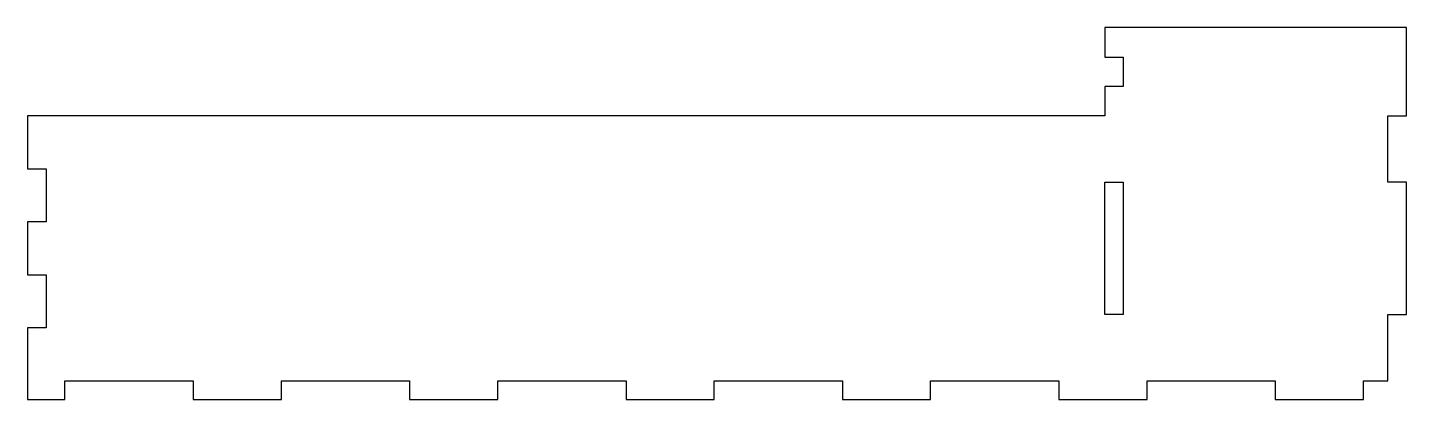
# Model space of a CAD drawing. Header units: millimetres. Extents: x -401 to -88, y -4 to 80.
import ezdxf

# ---------------------------------------------------------------- set-up
doc = ezdxf.new("R2010")
doc.units = ezdxf.units.MM
doc.layers.get('0').update_dxf_attribs({"linetype": 'CONTINUOUS'})

msp = doc.modelspace()

# ---------------------------------------------------------------- linework, layer by layer
for points in [[(-92.6, 15), (-88.4, 15), (-88.4, 45), (-92.6, 45), (-92.6, 60), (-88.4, 60), (-88.4, 80), (-156.8, 80), (-156.8, 73.33), (-152.6, 73.33), (-152.6, 66.67), (-156.8, 66.67), (-156.8, 60), (-401, 60), (-401, 48), (-396.8, 48), (-396.8, 36), (-401, 36), (-401, 24), (-396.8, 24), (-396.8, 12), (-401, 12), (-401, -4.2), (-392.53, -4.2), (-392.53, 0), (-363.47, 0), (-363.47, -4.2), (-343.47, -4.2), (-343.47, 0), (-314.4, 0), (-314.4, -4.2), (-294.4, -4.2), (-294.4, 0), (-265.33, 0), (-265.33, -4.2), (-245.33, -4.2), (-245.33, 0), (-216.27, 0), (-216.27, -4.2), (-196.27, -4.2), (-196.27, 0), (-167.2, 0), (-167.2, -4.2), (-147.2, -4.2), (-147.2, 0), (-118.13, 0), (-118.13, -4.2), (-98.13, -4.2), (-98.13, 0), (-92.6, 0)], [(-152.6, 45), (-152.6, 15), (-156.8, 15), (-156.8, 45)]]:
    msp.add_lwpolyline(points, close=True)

doc.saveas('drawing.dxf')
